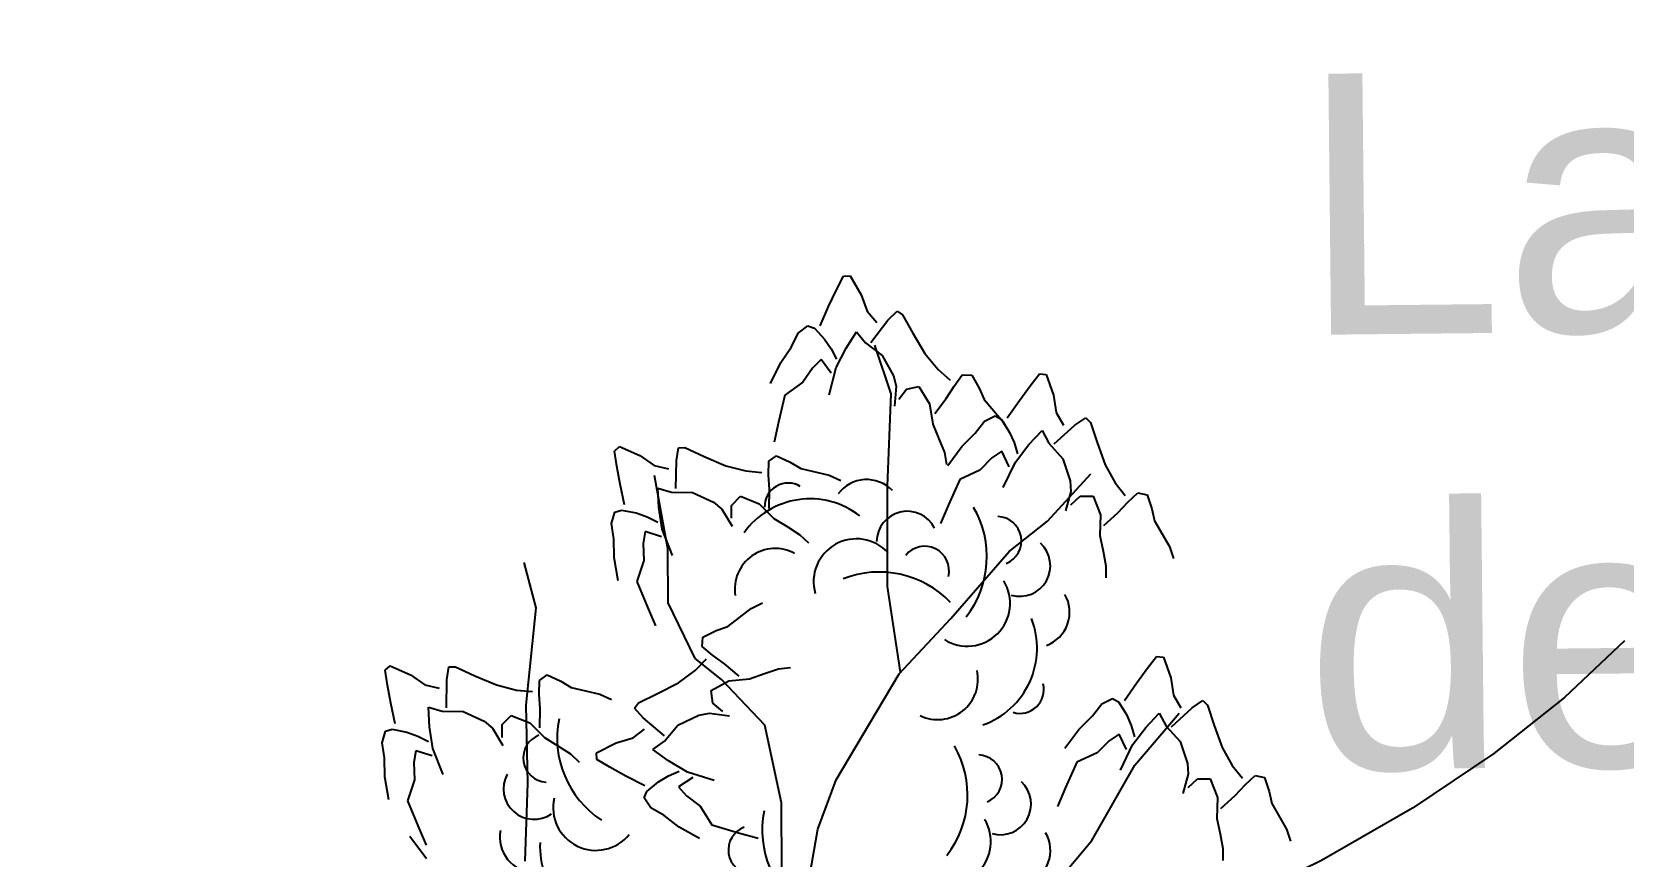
# Model space of a CAD drawing. Header units: millimetres. Extents: x 524954 to 526204, y 9523489 to 9524010.
# Drawn here: x 525182 to 525191.14, y 9523675.07 to 9523679.81 of the extents above; entities that cross this region are included whole.
import ezdxf

# ---------------------------------------------------------------- set-up
doc = ezdxf.new("R2010")
doc.units = ezdxf.units.MM
doc.linetypes.add('ACAD_ISO12W100', pattern=[21, 12, -3, 0, -3, 0, -3])
doc.linetypes.add('CACHE2', pattern=[4.7625, 3.175, -1.5875])
for name, color, linetype in [('Arbre', 34, 'ACAD_ISO12W100'), ('CN_01_00', 3, 'Continuous'), ('Toponomie', 7, 'CACHE2')]:
    doc.layers.add(name, color=color, linetype=linetype)
doc.styles.get("Standard").update_dxf_attribs({"font": 'arial.ttf'})

# ---------------------------------------------------------------- blocks, each defined once
blk = doc.blocks.new('v088')
at = {"color": 3, "linetype": 'Continuous'}
for p, q in [((-0.0239, 12.3184), (0.0161, 12.3965)), ((0.0161, 12.3965), (0.0546, 12.3999)), ((0.0546, 12.3999), (0.1184, 12.2906)), ((-0.0686, 12.2238), (-0.0239, 12.3184)), ((0.1184, 12.2906), (0.1522, 12.1952)), ((-0.1179, 12.1126), (-0.0686, 12.2238)), ((0.1522, 12.1952), (0.2074, 12.1313)), ((0.2717, 12.1435), (0.3242, 12.1966)), ((0.3242, 12.1966), (0.3557, 12.1751)), ((0.3557, 12.1751), (0.415, 12.0689)), ((-0.2828, 11.9912), (-0.2428, 12.0693)), ((-0.2428, 12.0693), (-0.1881, 12.111)), ((-0.1881, 12.111), (-0.1505, 12.0986)), ((-0.1505, 12.0986), (-0.0915, 12.0354)), ((0.0317, 11.9844), (0.0922, 12.0781)), ((0.0922, 12.0781), (0.1437, 12.0135)), ((0.1746, 12.0155), (0.2717, 12.1435)), ((0.415, 12.0689), (0.4841, 11.9528)), ((-0.344, 11.9013), (-0.2828, 11.9912)), ((-0.0915, 12.0354), (-0.0536, 11.98)), ((-0.0536, 11.98), (-0.0225, 11.9193)), ((-0.0252, 11.8718), (0.0317, 11.9844)), ((0.1437, 12.0135), (0.2395, 11.9416)), ((-0.4033, 11.7804), (-0.344, 11.9013)), ((-0.1123, 11.9179), (-0.1618, 11.8694)), ((-0.0542, 11.8389), (-0.1123, 11.9179)), ((0.2395, 11.9416), (0.3048, 11.8248)), ((0.4841, 11.9528), (0.5601, 11.8616)), ((-0.1618, 11.8694), (-0.2169, 11.7884)), ((-0.066, 11.7153), (-0.0252, 11.8718)), ((0.3048, 11.8248), (0.32, 11.7651)), ((0.5601, 11.8616), (0.6304, 11.8005)), ((0.6527, 11.7656), (0.6994, 11.8293)), ((0.6994, 11.8293), (0.7544, 11.828)), ((0.7544, 11.828), (0.796, 11.7537)), ((1.0886, 11.7676), (1.1424, 11.8368)), ((1.1424, 11.8368), (1.1809, 11.833)), ((1.1809, 11.833), (1.2232, 11.7138)), ((-0.3202, 11.714), (-0.3572, 11.5582)), ((-0.2169, 11.7884), (-0.3202, 11.714)), ((0.32, 11.7651), (0.3106, 11.6498)), ((0.3344, 11.6895), (0.378, 11.7487)), ((0.378, 11.7487), (0.4498, 11.7623)), ((0.4498, 11.7623), (0.5114, 11.6644)), ((0.6075, 11.6944), (0.6527, 11.7656)), ((0.796, 11.7537), (0.824, 11.6885)), ((1.027, 11.683), (1.0886, 11.7676)), ((1.2232, 11.7138), (1.2386, 11.6137)), ((0.5114, 11.6644), (0.5299, 11.5465)), ((0.5418, 11.6075), (0.6075, 11.6944)), ((0.824, 11.6885), (0.9344, 11.5607)), ((0.9578, 11.583), (1.027, 11.683)), ((1.2386, 11.6137), (1.2809, 11.5407)), ((-0.3572, 11.5582), (-0.3824, 11.4437)), ((0.5299, 11.5465), (0.5653, 11.4632)), ((0.7732, 11.4945), (0.827, 11.5637)), ((0.827, 11.5637), (0.8886, 11.5945)), ((0.8886, 11.5945), (0.9232, 11.5753)), ((0.9232, 11.5753), (0.9693, 11.5022)), ((0.9344, 11.5607), (0.97, 11.497)), ((1.2271, 11.433), (1.3463, 11.5407)), ((1.3463, 11.5407), (1.4079, 11.583)), ((1.4079, 11.583), (1.4348, 11.556)), ((1.4348, 11.556), (1.4733, 11.4406)), ((0.5653, 11.4632), (0.5962, 11.3829)), ((0.6962, 11.4176), (0.7732, 11.4945)), ((0.9693, 11.5022), (0.9963, 11.4406)), ((0.9963, 11.4406), (1.0155, 11.3753)), ((1.004, 11.3291), (1.0809, 11.4291)), ((1.0809, 11.4291), (1.1578, 11.5099)), ((1.1578, 11.5099), (1.1963, 11.4368)), ((1.1963, 11.4368), (1.2771, 11.3483)), ((1.4733, 11.4406), (1.5194, 11.3137)), ((-1.2987, 11.3921), (-1.2695, 11.4174)), ((-1.2853, 11.3054), (-1.2987, 11.3921)), ((-1.2695, 11.4174), (-1.1537, 11.3664)), ((-1.1537, 11.3664), (-1.0704, 11.3089)), ((-0.9469, 11.1764), (-0.9434, 11.3371)), ((-0.9434, 11.3371), (-0.9319, 11.4109)), ((-0.9319, 11.4109), (-0.8938, 11.412)), ((-0.8938, 11.412), (-0.7835, 11.3608)), ((-0.7835, 11.3608), (-0.6595, 11.3072)), ((-0.4126, 11.3334), (-0.3673, 11.3647)), ((-0.3673, 11.3647), (-0.2901, 11.3288)), ((0.5962, 11.3829), (0.6091, 11.3149)), ((0.6155, 11.3099), (0.6962, 11.4176)), ((0.8693, 11.3522), (0.8001, 11.2829)), ((0.927, 11.3906), (0.8693, 11.3522)), ((0.9693, 11.3022), (0.927, 11.3906)), ((1.2771, 11.3483), (1.3194, 11.2214)), ((-1.266, 11.2026), (-1.2853, 11.3054)), ((-1.0704, 11.3089), (-0.9882, 11.2895)), ((-0.6595, 11.3072), (-0.5444, 11.2779)), ((-0.5444, 11.2779), (-0.4516, 11.2697)), ((-0.4131, 11.2545), (-0.4126, 11.3334)), ((-0.4079, 11.1703), (-0.4131, 11.2545)), ((-0.2901, 11.3288), (-0.2291, 11.2925)), ((-0.2291, 11.2925), (-0.0648, 11.2537)), ((-0.0648, 11.2537), (0.0014, 11.223)), ((0.8001, 11.2829), (0.6847, 11.2291)), ((0.9347, 11.1829), (1.004, 11.3291)), ((1.5194, 11.3137), (1.5771, 11.2099)), ((-1.2408, 11.0836), (-1.266, 11.2026)), ((-1.0503, 11.1789), (-0.9708, 11.1567)), ((-1.0444, 11.0675), (-1.0503, 11.1789)), ((-0.9708, 11.1567), (-0.851, 11.1547)), ((-0.851, 11.1547), (-0.7296, 11.0984)), ((-0.4102, 11.0614), (-0.4079, 11.1703)), ((0.6847, 11.2291), (0.6193, 11.0829)), ((1.3232, 11.1598), (1.2925, 11.0483)), ((1.3194, 11.2214), (1.3232, 11.1598)), ((1.5771, 11.2099), (1.6348, 11.1368)), ((1.6502, 11.0983), (1.7079, 11.1522)), ((1.7079, 11.1522), (1.7617, 11.1406)), ((-1.0245, 10.9429), (-1.0444, 11.0675)), ((-0.7296, 11.0984), (-0.6822, 11.0589)), ((-0.6263, 11.0061), (-0.6257, 11.0796)), ((-0.6257, 11.0796), (-0.5755, 11.1328)), ((-0.5755, 11.1328), (-0.4682, 11.0896)), ((-0.4682, 11.0896), (-0.3841, 11.005)), ((0.6193, 11.0829), (0.5731, 10.9752)), ((1.3232, 11.0829), (1.3771, 11.1329)), ((1.3771, 11.1329), (1.4502, 11.1329)), ((1.4502, 11.1329), (1.4925, 11.0252)), ((1.5925, 11.0368), (1.6502, 11.0983)), ((1.7617, 11.1406), (1.7887, 11.0598)), ((-1.3166, 10.9752), (-1.2967, 11.0411)), ((-1.3032, 10.8885), (-1.3166, 10.9752)), ((-1.2967, 11.0411), (-1.2589, 11.0531)), ((-1.2589, 11.0531), (-1.1741, 11.0365)), ((-1.1741, 11.0365), (-1.1109, 11.0139)), ((-1.1109, 11.0139), (-1.0501, 10.983)), ((-0.6822, 11.0589), (-0.6222, 10.96)), ((-0.3841, 11.005), (-0.3065, 10.9583)), ((1.4925, 11.0252), (1.4886, 10.906)), ((1.5117, 10.9637), (1.5925, 11.0368)), ((1.7887, 11.0598), (1.8041, 10.9906)), ((1.8041, 10.9906), (1.8887, 10.8444)), ((-1.3, 10.7798), (-1.3032, 10.8885)), ((-1.122, 10.9292), (-1.1336, 10.8608)), ((-1.0286, 10.8992), (-1.122, 10.9292)), ((-0.9657, 10.7922), (-1.0245, 10.9429)), ((-0.3065, 10.9583), (-0.2344, 10.9114)), ((-0.2344, 10.9114), (-0.1841, 10.8638)), ((1.4886, 10.906), (1.5079, 10.8175)), ((-1.1336, 10.8608), (-1.1308, 10.7629)), ((1.5079, 10.8175), (1.5233, 10.7329)), ((1.8887, 10.8444), (1.9118, 10.7752)), ((-1.2771, 10.6471), (-1.3, 10.7798)), ((-1.1308, 10.7629), (-1.1708, 10.642)), ((1.5233, 10.7329), (1.5233, 10.6636)), ((-1.1708, 10.642), (-1.1094, 10.4942)), ((-0.514, 10.4875), (-0.4484, 10.5194)), ((-1.1094, 10.4942), (-1.0628, 10.3867)), ((-0.648, 10.3846), (-0.514, 10.4875)), ((-0.7912, 10.3231), (-0.7146, 10.3603)), ((-0.7146, 10.3603), (-0.648, 10.3846)), ((-0.7957, 10.2682), (-0.7912, 10.3231)), ((-0.7348, 10.218), (-0.7957, 10.2682)), ((-2.6162, 10.1323), (-2.587, 10.1577)), ((-2.587, 10.1577), (-2.4712, 10.1066)), ((-2.2608, 10.0773), (-2.2494, 10.1511)), ((-2.2494, 10.1511), (-2.2113, 10.1522)), ((-2.2113, 10.1522), (-2.101, 10.101)), ((-0.8359, 10.1311), (-0.7709, 10.1978)), ((-0.6662, 10.1688), (-0.7348, 10.218)), ((-0.5833, 10.0982), (-0.6662, 10.1688)), ((-0.3559, 10.1397), (-0.2873, 10.1487)), ((1.7617, 10.1424), (1.8156, 10.2117)), ((1.8156, 10.2117), (1.8541, 10.2078)), ((1.8541, 10.2078), (1.8964, 10.0886)), ((-2.6028, 10.0456), (-2.6162, 10.1323)), ((-2.4712, 10.1066), (-2.3879, 10.0492)), ((-2.2643, 9.9167), (-2.2608, 10.0773)), ((-2.101, 10.101), (-1.977, 10.0475)), ((-1.7305, 9.9947), (-1.7301, 10.0737)), ((-1.7301, 10.0737), (-1.6848, 10.1049)), ((-1.6848, 10.1049), (-1.6075, 10.069)), ((-1.6075, 10.069), (-1.5466, 10.0327)), ((-1.0512, 9.9981), (-0.9313, 10.0604)), ((-0.9313, 10.0604), (-0.8359, 10.1311)), ((-0.7431, 10.0152), (-0.6418, 10.0712)), ((-0.6418, 10.0712), (-0.5231, 10.0829)), ((-0.5231, 10.0829), (-0.4378, 10.1134)), ((-0.4378, 10.1134), (-0.3559, 10.1397)), ((1.631, 9.9578), (1.7002, 10.0578)), ((1.7002, 10.0578), (1.7617, 10.1424)), ((1.8964, 10.0886), (1.9118, 9.9886)), ((-2.5835, 9.9428), (-2.6028, 10.0456)), ((-2.3879, 10.0492), (-2.3057, 10.0298)), ((-1.977, 10.0475), (-1.8618, 10.0181)), ((-1.8618, 10.0181), (-1.7691, 10.0099)), ((-1.7254, 9.9105), (-1.7305, 9.9947)), ((-1.5466, 10.0327), (-1.3822, 9.9939)), ((-1.3822, 9.9939), (-1.316, 9.9632)), ((-1.1606, 9.945), (-1.0512, 9.9981)), ((-0.7336, 9.9427), (-0.7431, 10.0152)), ((1.5002, 9.9386), (1.5617, 9.9693)), ((1.5617, 9.9693), (1.5963, 9.9501)), ((1.9118, 9.9886), (1.9541, 9.9155)), ((-2.5582, 9.8238), (-2.5835, 9.9428)), ((-2.3678, 9.9191), (-2.2883, 9.8969)), ((-2.3619, 9.8077), (-2.3678, 9.9191)), ((-2.2883, 9.8969), (-2.1685, 9.895)), ((-2.1685, 9.895), (-2.0471, 9.8386)), ((-1.9432, 9.8199), (-1.893, 9.873)), ((-1.893, 9.873), (-1.7856, 9.8299)), ((-1.7277, 9.8016), (-1.7254, 9.9105)), ((-1.1838, 9.9148), (-1.1606, 9.945)), ((-1.1339, 9.8592), (-1.1838, 9.9148)), ((-0.9342, 9.8156), (-0.8138, 9.874)), ((-0.8138, 9.874), (-0.7533, 9.8858)), ((-0.7533, 9.8858), (-0.6387, 9.8698)), ((-0.677, 9.8958), (-0.7336, 9.9427)), ((1.4463, 9.8693), (1.5002, 9.9386)), ((1.5963, 9.9501), (1.6425, 9.877)), ((1.6425, 9.877), (1.6694, 9.8155)), ((1.7541, 9.8039), (1.831, 9.8847)), ((1.831, 9.8847), (1.8695, 9.8116)), ((1.9002, 9.8078), (2.0195, 9.9155)), ((2.0195, 9.9155), (2.081, 9.9578)), ((2.081, 9.9578), (2.1079, 9.9309)), ((2.1079, 9.9309), (2.1464, 9.8155)), ((-2.634, 9.7155), (-2.6142, 9.7814)), ((-2.6142, 9.7814), (-2.5764, 9.7933)), ((-2.5764, 9.7933), (-2.4916, 9.7768)), ((-2.3419, 9.6831), (-2.3619, 9.8077)), ((-2.0471, 9.8386), (-1.9997, 9.7992)), ((-1.9997, 9.7992), (-1.9397, 9.7002)), ((-1.9438, 9.7464), (-1.9432, 9.8199)), ((-1.7856, 9.8299), (-1.7015, 9.7452)), ((-1.1923, 9.7429), (-1.1254, 9.7944)), ((-1.0116, 9.755), (-1.1339, 9.8592)), ((-1.0114, 9.724), (-0.9342, 9.8156)), ((1.2886, 9.6847), (1.3694, 9.7924)), ((1.3694, 9.7924), (1.4463, 9.8693)), ((1.6694, 9.8155), (1.6887, 9.7501)), ((1.6771, 9.7039), (1.7541, 9.8039)), ((1.8695, 9.8116), (1.9502, 9.7232)), ((2.1464, 9.8155), (2.1926, 9.6885)), ((-2.6206, 9.6288), (-2.634, 9.7155)), ((-2.4916, 9.7768), (-2.4283, 9.7541)), ((-2.4283, 9.7541), (-2.3676, 9.7232)), ((-1.7015, 9.7452), (-1.624, 9.6985)), ((-1.624, 9.6985), (-1.5519, 9.6516)), ((-1.4022, 9.6572), (-1.2895, 9.7147)), ((-1.2895, 9.7147), (-1.1923, 9.7429)), ((-1.0789, 9.6763), (-1.0114, 9.724)), ((1.5425, 9.727), (1.4733, 9.6578)), ((1.6002, 9.7655), (1.5425, 9.727)), ((1.6425, 9.677), (1.6002, 9.7655)), ((1.6079, 9.5578), (1.6771, 9.7039)), ((1.9502, 9.7232), (1.9925, 9.5962)), ((-2.6175, 9.52), (-2.6206, 9.6288)), ((-2.4395, 9.6694), (-2.4511, 9.6011)), ((-2.4511, 9.6011), (-2.4483, 9.5032)), ((-2.3461, 9.6395), (-2.4395, 9.6694)), ((-2.2831, 9.5325), (-2.3419, 9.6831)), ((-1.5519, 9.6516), (-1.5015, 9.6041)), ((-1.401, 9.6186), (-1.4022, 9.6572)), ((-1.3254, 9.5742), (-1.401, 9.6186)), ((-0.9888, 9.6106), (-1.0789, 9.6763)), ((-0.8796, 9.5473), (-0.9888, 9.6106)), ((1.3579, 9.6039), (1.2925, 9.4577)), ((1.4733, 9.6578), (1.3579, 9.6039)), ((2.1926, 9.6885), (2.2503, 9.5847)), ((-2.5946, 9.3874), (-2.6175, 9.52)), ((-1.2335, 9.5242), (-1.3254, 9.5742)), ((-1.1253, 9.4685), (-1.2335, 9.5242)), ((-1.0467, 9.4905), (-0.9892, 9.5252)), ((-0.9892, 9.5252), (-0.9269, 9.5527)), ((-0.8484, 9.5165), (-0.9306, 9.463)), ((-0.7257, 9.4976), (-0.8796, 9.5473)), ((1.9964, 9.5347), (1.9656, 9.4231)), ((1.9925, 9.5962), (1.9964, 9.5347)), ((1.9964, 9.4577), (2.0502, 9.5077)), ((2.0502, 9.5077), (2.1233, 9.5077)), ((2.1233, 9.5077), (2.1656, 9.4)), ((2.2503, 9.5847), (2.308, 9.5116)), ((2.3233, 9.4731), (2.381, 9.527)), ((2.381, 9.527), (2.4349, 9.5154)), ((2.4349, 9.5154), (2.4618, 9.4347)), ((-2.4483, 9.5032), (-2.4883, 9.3823)), ((-1.1278, 9.3984), (-1.1132, 9.4352)), ((-1.1132, 9.4352), (-1.0467, 9.4905)), ((-0.9306, 9.463), (-0.885, 9.4108)), ((1.2925, 9.4577), (1.2463, 9.35)), ((2.2657, 9.4116), (2.3233, 9.4731)), ((2.4618, 9.4347), (2.4772, 9.3654)), ((-2.4883, 9.3823), (-2.4269, 9.2344)), ((-1.0892, 9.3413), (-1.1278, 9.3984)), ((-1.0136, 9.2969), (-1.0892, 9.3413)), ((-0.885, 9.4108), (-0.8073, 9.3511)), ((-0.8073, 9.3511), (-0.7389, 9.2437)), ((2.1656, 9.4), (2.1618, 9.2808)), ((2.1849, 9.3385), (2.2657, 9.4116)), ((2.4772, 9.3654), (2.5618, 9.2193)), ((-2.4269, 9.2344), (-2.3802, 9.1269)), ((-0.9273, 9.2307), (-1.0136, 9.2969)), ((-0.7389, 9.2437), (-0.5855, 9.1979)), ((2.1618, 9.2808), (2.181, 9.1923)), ((-0.81, 9.1646), (-0.9273, 9.2307)), ((-0.5855, 9.1979), (-0.4727, 9.1661)), ((2.181, 9.1923), (2.1964, 9.1077)), ((2.5618, 9.2193), (2.5849, 9.15)), ((2.1964, 9.1077), (2.1964, 9.0385))]:
    blk.add_line(p, q, dxfattribs=at)
at = {"linetype": 'Continuous'}
for p, q in [((0.2897, 11.7219), (0.1969, 11.9998)), ((0.2697, 11.1929), (0.2897, 11.7219)), ((-0.9914, 10.8307), (-1.0686, 11.252)), ((1.1882, 10.9882), (1.4374, 11.2608)), ((0.2693, 10.6145), (0.2697, 11.1929)), ((0.9679, 10.8157), (1.1882, 10.9882)), ((-0.9911, 10.5198), (-0.9914, 10.8307)), ((0.6339, 10.4293), (0.9679, 10.8157)), ((-1.7492, 10.4915), (-1.8168, 10.7513)), ((0.3448, 10.1217), (0.2693, 10.6145)), ((-0.8352, 10.1996), (-0.9911, 10.5198)), ((-1.8059, 9.9306), (-1.7492, 10.4915)), ((0.3358, 10.1122), (0.6339, 10.4293)), ((-0.6834, 10.0784), (-0.8352, 10.1996)), ((-0.4354, 9.8162), (-0.6834, 10.0784)), ((0.1676, 9.8288), (0.3358, 10.1122)), ((-1.7966, 9.483), (-1.8059, 9.9306)), ((1.6901, 9.587), (1.945, 9.8846)), ((-0.339, 9.3704), (-0.4354, 9.8162)), ((-0.0246, 9.5014), (0.1676, 9.8288)), ((1.4442, 9.1527), (1.6901, 9.587)), ((-1.8121, 9.0349), (-1.7966, 9.483)), ((-0.1306, 9.2193), (-0.0246, 9.5014)), ((-0.337, 8.9787), (-0.339, 9.3704)), ((-2.3783, 9.048), (-2.4742, 9.1766)), ((-0.1861, 8.901), (-0.1306, 9.2193)), ((1.08, 8.7222), (1.4442, 9.1527))]:
    blk.add_line(p, q, dxfattribs=at)
at = {"color": 3, "linetype": 'Continuous'}
for centre, major_axis, start_param, end_param in [((-0.3005, 11.0717), (0.0964, 0.0964), 0.254619, 2.377018), ((0.1501, 11.0237), (0.1445, 0.1445), 6.263619, 7.998733), ((-0.1756, 10.6509), (0.3298, 0.3298), 0.12682, 1.733702), ((0.2754, 10.7857), (0.3995, 0.3995), 4.836335, 6.022049), ((0.3829, 10.8698), (-0.1246, 0.1246), 4.396235, 7.060094), ((0.8987, 10.8757), (0.099, 0.099), 4.31771, 7.031286), ((0.0911, 10.6412), (0.1741, 0.1741), 6.236163, 8.918901), ((-0.3757, 10.5998), (0.1641, 0.1641), 0.282297, 2.520721), ((0.4834, 10.7051), (-0.099, 0.099), 3.680741, 6.394318), ((1.0287, 10.7332), (-0.1246, 0.1246), 2.081137, 4.744996), ((0.2226, 10.1318), (-0.3995, 0.3995), 4.689978, 5.875693), ((0.7276, 10.5169), (-0.1741, 0.1741), 1.793126, 4.475865), ((1.1114, 10.4666), (-0.1445, 0.1445), 2.713295, 4.448408), ((0.6623, 10.2582), (-0.3298, 0.3298), 2.69514, 4.302022), ((0.5573, 10.0804), (0.1641, 0.1641), 3.478918, 5.717341), ((1.0314, 10.0206), (0.0964, 0.0964), 3.62262, 5.745019), ((-1.0632, 9.7428), (0.3995, 0.3995), 2.158504, 3.344219), ((-1.6825, 9.6282), (-0.099, 0.099), -0.421529, 2.292047), ((0.1648, 9.4153), (0.3995, 0.3995), 4.836335, 6.022049), ((0.7881, 9.5054), (-0.099, 0.099), 2.746913, 5.46049), ((-1.7599, 9.4514), (-0.1246, 0.1246), 0.293965, 2.957824), ((0.9181, 9.3628), (0.1246, 0.1246), 3.651933, 6.315792), ((-1.4053, 9.3432), (0.1741, 0.1741), 2.133893, 4.816631), ((0.1148, 9.2139), (-0.3995, 0.3995), 0.587708, 1.773422), ((0.617, 9.1466), (-0.1741, 0.1741), 1.793126, 4.475865), ((-1.7527, 9.1724), (-0.1445, 0.1445), 0.590553, 2.325666), ((-1.2605, 9.1191), (0.3298, 0.3298), 2.307735, 3.914618), ((-0.5045, 9.0993), (0.099, 0.099), 1.149268, 3.862844), ((1.0008, 9.0963), (-0.1445, 0.1445), 2.713295, 4.448408)]:
    blk.add_ellipse(centre, major_axis=major_axis, ratio=1, start_param=start_param, end_param=end_param, dxfattribs=at)

msp = doc.modelspace()

# ---------------------------------------------------------------- linework, layer by layer
at = {"layer": 'CN_01_00', "elevation": 269, "flags": 128}
msp.add_lwpolyline([(525191.1498, 9523676.3132), (525190.8059, 9523675.9871), (525190.3993, 9523675.6649), (525189.9327, 9523675.3509), (525189.4088, 9523675.0497), (525188.8302, 9523674.7655), (525188.1997, 9523674.5029), (525187.5198, 9523674.2661), (525186.7936, 9523674.0573), (525186.0252, 9523673.8699), (525185.2193, 9523673.6948), (525184.3804, 9523673.5231), (525183.5129, 9523673.3458), (525182.6215, 9523673.154), (525181.7106, 9523672.9388)], dxfattribs=at)

# ---------------------------------------------------------------- block references
at = {"layer": 'Arbre'}
msp.add_blockref('v088', (525186.6471, 9523666.0115), dxfattribs=at)

# ---------------------------------------------------------------- texts
at = {"layer": 'Toponomie', "insert": (525189.2771, 9523679.5707), "char_height": 1.5, "width": 38.520356, "attachment_point": 1, "rotation": 0.60302}
msp.add_mtext('Lavage Artizanales \\Pdes Gros Porteurs', dxfattribs=at)

doc.saveas('drawing.dxf')
